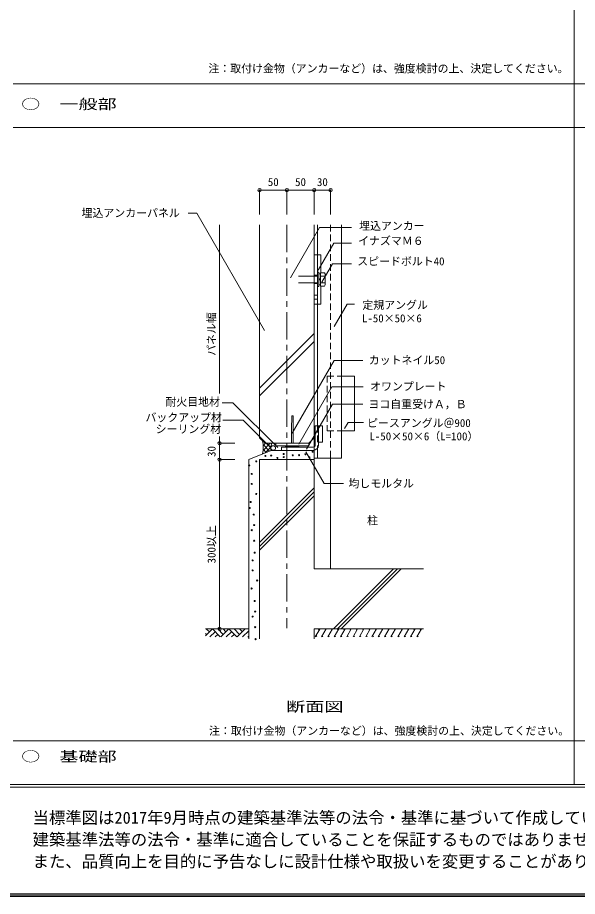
# Model space of a CAD drawing. Units: millimetres at full size, sheet at 1:10. Extents: x -2890 to 2450, y -2020 to 1800.
# Drawn here: x -627 to 399, y -2020 to -411 of the extents above; entities that cross this region are included whole.
import ezdxf
from ezdxf.enums import TextEntityAlignment as Align

# ---------------------------------------------------------------- set-up
doc = ezdxf.new("R2010")
doc.units = ezdxf.units.MM
doc.header["$LTSCALE"] = 10
doc.header["$PDMODE"] = 32
doc.header["$PDSIZE"] = 6
for name, pattern in [('CHAIN1', [8, 5, -1, 1, -1]), ('DASHED1', [1.8, 1.2, -0.6]), ('DASHED2', [3, 2, -1])]:
    doc.linetypes.add(name, pattern=pattern)
doc.layers.add('0-0', color=7, linetype='Continuous', lineweight=18)
doc.styles.add('ＭＳ ゴシック', font='')
doc.styles.get('ＭＳ ゴシック').set_extended_font_data('MS Gothic')

msp = doc.modelspace()

# ---------------------------------------------------------------- linework, layer by layer
at = {"layer": '0-0'}
for p, q in [((393, 1795), (393, -1815)), ((-635, -532), (2445, -532)), ((2445, -612), (-635, -612)), ((-183.14, -1180.21), (-183.14, -790.21)), ((-83.14, -1180.21), (-83.14, -790.21)), ((-77.14, -790.21), (-77.14, -845.21)), ((-33.14, -790.21), (-33.14, -1217.21)), ((-83.14, -845.21), (-71.14, -845.21)), ((-77.14, -845.21), (-77.14, -935.21)), ((-71.14, -845.21), (-71.14, -878.11)), ((-77.16, -884.21), (-111.84, -884.21)), ((-74.84, -877.21), (-77.14, -877.21)), ((-74.84, -903.21), (-74.84, -877.21)), ((-74.84, -880.21), (-71.84, -880.21)), ((-71.84, -878.11), (-64.05, -878.11)), ((-71.84, -902.31), (-71.84, -878.11)), ((-63.84, -884.16), (-71.84, -884.16)), ((-62.84, -880.21), (-64.05, -878.11)), ((-63.84, -884.16), (-62.84, -882.43)), ((-63.84, -884.16), (-62.84, -885.89)), ((-62.84, -900.21), (-62.84, -880.21)), ((-77.16, -896.21), (-111.84, -896.21)), ((-74.84, -889.21), (-71.84, -889.21)), ((-74.84, -891.21), (-71.84, -891.21)), ((-74.84, -900.21), (-71.84, -900.21)), ((-63.84, -896.26), (-71.84, -896.26)), ((-62.84, -900.21), (-64.05, -902.31)), ((-63.84, -896.26), (-62.84, -894.53)), ((-63.84, -896.26), (-62.84, -897.99)), ((-74.84, -903.21), (-77.14, -903.21)), ((-71.84, -902.31), (-64.05, -902.31)), ((-71.14, -902.31), (-71.14, -935.21)), ((-77.14, -935.21), (-77.14, -1158.21)), ((-83.14, -989.43), (-183.14, -1089.43)), ((-83.14, -1003.57), (-183.14, -1103.57)), ((-33.14, -1067.21), (-9.14, -1067.21)), ((-9.14, -1067.21), (-9.14, -1167.21)), ((-123.85, -1140.21), (-124.85, -1165.16)), ((-123.85, -1140.21), (-121.85, -1140.21)), ((-121.85, -1140.21), (-121.85, -1190.21)), ((-83.14, -1196.68), (-83.14, -1153.21)), ((-81.14, -1193.21), (-81.14, -1158.21)), ((-68.14, -1158.21), (-81.14, -1158.21)), ((-124.85, -1190.21), (-124.85, -1165.16)), ((-33.14, -1167.21), (-9.14, -1167.21)), ((-183.14, -1180.21), (-173.14, -1190.21)), ((-177.45, -1186.9), (-176.95, -1186.4)), ((-176.85, -1203.28), (-163.79, -1190.21)), ((-176.7, -1194.64), (-172.28, -1190.21)), ((-93.14, -1190.21), (-173.14, -1190.21)), ((-170.57, -1190.21), (-162.55, -1198.23)), ((-162.08, -1190.21), (-161.02, -1191.28)), ((-153.14, -1194.71), (-153.14, -1190.21)), ((-126.85, -1190.21), (-129.85, -1190.21)), ((-93.14, -1190.21), (-83.14, -1180.21)), ((-93.14, -1194.71), (-93.14, -1190.21)), ((-176.83, -1192.44), (-164.88, -1204.38)), ((-176.72, -1201.03), (-170.88, -1206.87)), ((-172.72, -1207.62), (-162.46, -1197.37)), ((-153.14, -1194.71), (-93.14, -1194.71)), ((-83.14, -1203.21), (-148.14, -1203.21)), ((-143.14, -1197.21), (-143.14, -1203.21)), ((-85.14, -1197.21), (-143.14, -1197.21)), ((-124.14, -1194.71), (-132.14, -1194.71)), ((-127.14, -1194.71), (-127.14, -1196.71)), ((-83.14, -1203.01), (-83.14, -1390.21)), ((-77.14, -1199.21), (-77.14, -1217.21)), ((-203.14, -1220.21), (-203.14, -1548.21)), ((-183.14, -1220.21), (-83.14, -1220.21)), ((-93.14, -1220.21), (-183.14, -1220.21)), ((-183.14, -1220.21), (-183.14, -1548.21)), ((-177.49, -1208.74), (-176.89, -1209.35)), ((-83.14, -1217.21), (-33.14, -1217.21)), ((-83.14, -1220.21), (-83.14, -1420.07)), ((-53.14, -1217.21), (-53.14, -1420.21)), ((-83.14, -1272.13), (-183.14, -1372.13)), ((-83.14, -1279.2), (-183.14, -1379.2)), ((-83.14, -1286.27), (-183.14, -1386.27)), ((116.86, -1420.21), (-83.14, -1420.21)), ((62.34, -1420.21), (-47.66, -1530.21)), ((69.41, -1420.21), (-40.59, -1530.21)), ((76.48, -1420.21), (-33.52, -1530.21)), ((-203.14, -1530.21), (-282.21, -1530.21)), ((-269.78, -1530.21), (-282.21, -1542.64)), ((-282.1, -1538.51), (-280.29, -1540.32)), ((-280.29, -1530.32), (-275.29, -1535.32)), ((-264.78, -1535.21), (-274.39, -1544.82)), ((-269.78, -1530.21), (-255.17, -1544.82)), ((-259.78, -1540.21), (-264.39, -1544.82)), ((-259.78, -1530.21), (-249.78, -1540.21)), ((-239.78, -1530.21), (-254.39, -1544.82)), ((-249.78, -1530.21), (-244.78, -1535.21)), ((-234.78, -1535.21), (-244.39, -1544.82)), ((-239.78, -1530.21), (-225.17, -1544.82)), ((-229.78, -1540.21), (-234.39, -1544.82)), ((-229.78, -1530.21), (-219.78, -1540.21)), ((-209.78, -1530.21), (-224.39, -1544.82)), ((-219.78, -1530.21), (-214.78, -1535.21)), ((-203.14, -1533.58), (-214.39, -1544.82)), ((-203.14, -1543.58), (-204.78, -1545.21)), ((116.86, -1530.21), (-83.14, -1530.21)), ((-83.14, -1530.21), (-83.14, -1548.21)), ((-72.96, -1530.33), (-81.17, -1544.55)), ((-79.8, -1542.18), (-78.57, -1544.32)), ((-75.33, -1530.33), (-74.12, -1532.42)), ((-61.34, -1530.21), (-69.62, -1544.55)), ((-68.35, -1542.37), (-67.1, -1544.53)), ((-63.85, -1530.21), (-62.61, -1532.36)), ((-49.79, -1530.21), (-58.08, -1544.55)), ((-56.82, -1542.38), (-55.57, -1544.55)), ((-52.3, -1530.21), (-51.05, -1532.38)), ((-38.25, -1530.21), (-46.53, -1544.55)), ((-45.28, -1542.38), (-44.02, -1544.55)), ((-40.76, -1530.21), (-39.5, -1532.38)), ((-26.7, -1530.21), (-34.98, -1544.55)), ((-33.73, -1542.38), (-32.48, -1544.55)), ((-29.21, -1530.21), (-27.96, -1532.38)), ((-15.15, -1530.21), (-23.36, -1544.42)), ((-22.18, -1542.38), (-20.93, -1544.55)), ((-17.66, -1530.21), (-16.41, -1532.38)), ((-3.61, -1530.21), (-11.89, -1544.55)), ((-10.63, -1542.38), (-9.38, -1544.55)), ((-6.12, -1530.21), (-4.86, -1532.38)), ((7.94, -1530.21), (-0.34, -1544.55)), ((0.91, -1542.38), (2.17, -1544.55)), ((5.43, -1530.21), (6.69, -1532.38)), ((19.49, -1530.21), (11.21, -1544.55)), ((12.46, -1542.38), (13.71, -1544.55)), ((16.98, -1530.21), (18.23, -1532.38)), ((31.03, -1530.21), (22.75, -1544.55)), ((24.01, -1542.38), (25.26, -1544.55)), ((28.53, -1530.21), (29.78, -1532.38)), ((42.58, -1530.21), (34.3, -1544.55)), ((35.55, -1542.38), (36.81, -1544.55)), ((40.07, -1530.21), (41.33, -1532.38)), ((54.13, -1530.21), (45.85, -1544.55)), ((47.1, -1542.38), (48.35, -1544.55)), ((51.62, -1530.21), (52.87, -1532.38)), ((65.68, -1530.21), (57.4, -1544.55)), ((58.65, -1542.38), (59.9, -1544.55)), ((63.17, -1530.21), (64.42, -1532.38)), ((78.51, -1530.21), (70.23, -1544.55)), ((71.49, -1542.38), (72.74, -1544.55)), ((76.01, -1530.21), (77.26, -1532.38)), ((90.06, -1530.21), (81.78, -1544.55)), ((83.03, -1542.38), (84.29, -1544.55)), ((87.55, -1530.21), (88.81, -1532.38)), ((101.61, -1530.21), (93.33, -1544.55)), ((94.58, -1542.38), (95.83, -1544.55)), ((99.1, -1530.21), (100.35, -1532.38)), ((113.16, -1530.21), (104.87, -1544.55)), ((106.13, -1542.38), (107.38, -1544.55)), ((110.65, -1530.21), (111.9, -1532.38)), ((-635, -1735), (2445, -1735)), ((-2890, -1815), (2450, -1815)), ((-2890, -1820), (2450, -1820)), ((-2890, -2020), (2450, -2020)), ((-2887.5, -2017.5), (2447.5, -2017.5)), ((-2885, -2015), (2445, -2015))]:
    msp.add_line(p, q, dxfattribs=at)
at = {"layer": '0-0', "color": 4}
for p, q in [((-183.14, -726.65), (-133.14, -726.65)), ((-183.14, -726.65), (-183.14, -771.36)), ((-133.14, -726.65), (-133.14, -771.36)), ((-133.14, -726.65), (-83.14, -726.65)), ((-83.14, -726.65), (-83.14, -771.36)), ((-83.14, -726.65), (-53.14, -726.65)), ((-53.14, -726.65), (-53.14, -771.36)), ((-313.89, -768.81), (-298.15, -768.81)), ((-173.97, -983.88), (-298.15, -768.81)), ((-256.49, -1099), (-256.49, -790.21)), ((-126.35, -887.13), (-73.39, -795.41)), ((-73.39, -795.41), (-14.98, -795.41)), ((-75.66, -873.02), (-47.37, -824.01)), ((-47.37, -824.01), (-14.98, -824.01)), ((-69.25, -895.47), (-49.66, -861.54)), ((-49.66, -861.54), (-14.98, -861.54)), ((-46.41, -976.32), (-22.94, -935.66)), ((-22.94, -935.66), (-9.16, -935.66)), ((-123.23, -1171.82), (-46.29, -1038.57)), ((-46.29, -1038.57), (6.16, -1038.57)), ((-251.58, -1115.93), (-232.08, -1115.93)), ((-149.87, -1198.14), (-232.08, -1115.93)), ((-250.57, -1147.69), (-213.41, -1147.69)), ((-162.91, -1198.19), (-213.41, -1147.69)), ((-27.64, -1163.39), (-21.13, -1152.11)), ((-21.13, -1152.11), (6.97, -1152.11)), ((-256.49, -1190.21), (-256.49, -1177.95)), ((-256.49, -1220.21), (-256.49, -1190.21)), ((-256.49, -1190.21), (-228.72, -1190.21)), ((-98.43, -1205.93), (-65.03, -1263.78)), ((-256.49, -1530.21), (-256.49, -1220.21)), ((-256.49, -1220.21), (-228.72, -1220.21)), ((-65.03, -1263.78), (-29.43, -1263.78)), ((-256.49, -1530.21), (-228.72, -1530.21))]:
    msp.add_line(p, q, dxfattribs=at)
at = {"layer": '0-0', "color": 4, "linetype": 'CHAIN1'}
msp.add_line((-133.14, -790.21), (-133.14, -1528.59), dxfattribs=at)
at = {"layer": '0-0', "linetype": 'DASHED1'}
for p, q in [((-53.14, -790.21), (-53.14, -1217.21)), ((-59.14, -1067.21), (-59.14, -1167.21)), ((-59.14, -1067.21), (-33.14, -1067.21)), ((-77.14, -1158.21), (-77.14, -1199.21)), ((-59.14, -1167.21), (-9.14, -1167.21)), ((-83.14, -1196.68), (-83.14, -1203.01))]:
    msp.add_line(p, q, dxfattribs=at)
at = {"layer": '0-0', "color": 4, "linetype": 'DASHED2'}
for p, q in [((-77.14, -882.71), (-83.14, -882.71)), ((-77.14, -897.71), (-83.14, -897.71))]:
    msp.add_line(p, q, dxfattribs=at)
at = {"layer": '0-0', "color": 4, "linetype": 'DASHED1'}
for p, q in [((-77.14, -919.21), (-83.14, -919.21)), ((-77.14, -926.21), (-83.14, -926.21))]:
    msp.add_line(p, q, dxfattribs=at)
at = {"layer": '0-0'}
for points in [[(-83.14, -845.21), (-83.14, -935.21), (-71.14, -935.21)], [(-75.14, -1193.21), (-75.14, -1188.21), (-75.14, -1158.21)], [(-68.14, -1158.21), (-68.14, -1188.21), (-75.14, -1188.21)], [(-203.14, -1220.21), (-162.06, -1203.21), (-83.14, -1203.21)], [(-127.14, -1196.71), (-119.14, -1196.71), (-119.14, -1194.71)]]:
    msp.add_lwpolyline(points, dxfattribs=at)
at = {"layer": '0-0', "color": 4}
for points in [[(-111.58, -1191.59), (-51, -1086.68), (6.57, -1086.68)], [(-97.01, -1200.73), (-49.47, -1118.4), (6.23, -1118.4)]]:
    msp.add_lwpolyline(points, dxfattribs=at)
at = {"layer": '0-0'}
for centre in [(-86.06, -1205.66), (-189.39, -1223.33), (-172.54, -1213.43), (-161.94, -1212.71), (-150.54, -1217.15), (-139, -1209.86), (-139, -1215.53), (-122.47, -1212.22), (-110.89, -1211.96), (-99.03, -1210.48), (-91.99, -1216.03), (-202.26, -1230.68), (-197.67, -1246.31), (-197.67, -1264.69), (-189.39, -1283.08), (-199.51, -1297.79), (-201.34, -1308.82), (-193.99, -1320.77), (-197.67, -1349.26), (-193.07, -1340.07), (-193.07, -1368.57), (-192.15, -1390.63), (-195.95, -1404.68), (-195.95, -1423.06), (-187.68, -1441.45), (-197.79, -1456.16), (-192.28, -1479.14), (-195.95, -1507.63), (-191.36, -1498.44), (-191.36, -1526.94), (-190.44, -1549)]:
    msp.add_circle(centre, 1, dxfattribs=at)
for centre, radius, start, end in [((-248.61, -1197.69), 71.97, 350.42262, 9.57738), ((-135.67, -1200.5), 26.97, 157.58879, 186.15959), ((-85.14, -1193.21), 4, 270, 0), ((-85.14, -1193.21), 10, 270, 0)]:
    msp.add_arc(centre, radius, start, end, dxfattribs=at)
msp.add_ellipse((-158.18, -1198.88), major_axis=(-4.42, -0.15), ratio=0.9122, dxfattribs=at)
msp.add_ellipse((-123.14, -1194.71), major_axis=(13.5, 0), ratio=0.1851, start_param=3.1415927, end_param=6.2831853, dxfattribs=at)
at = {"layer": '0-0', "color": 4}
for p in [(-183.14, -726.65), (-133.14, -726.65), (-83.14, -726.65), (-53.14, -726.65), (-256.49, -1190.21), (-256.49, -1220.21), (-256.49, -1530.21)]:
    msp.add_point(p, dxfattribs=at)

# ---------------------------------------------------------------- texts
at = {"layer": '0-0', "style": 'ＭＳ ゴシック'}
for s, height, p in [('注：取付け金物（アンカーなど）は、強度検討の上、決定してください。', 14.66, (-276.99, -515.78)), ('50', 14.66, (-168.14, -723.65)), ('50', 14.66, (-118.14, -723.65)), ('30', 14.66, (-78.14, -723.65)), ('埋込アンカーパネル', 14.66, (-509.39, -780.28)), ('埋込アンカー', 14.66, (-0.81, -803.91)), ('イナズマＭ６', 14.66, (-2.56, -831.26)), ('スピードボルト40', 14.66, (-4.25, -868.79)), ('定規アングル', 14.66, (5.17, -948.73)), ('L-50×50×6', 14.66, (4.32, -973.12)), ('カットネイル50', 14.66, (16.88, -1049.72)), ('オワンプレート', 14.66, (19.31, -1097.84)), ('耐火目地材', 14.66, (-355.79, -1126.14)), ('ヨコ自重受けＡ，Ｂ', 14.66, (16.24, -1130.44)), ('バックアップ材', 14.66, (-392.27, -1154.68)), ('シーリング材', 14.66, (-373.7, -1175.93)), ('ピースアングル＠900\u3000', 14.66, (13.82, -1164.89)), ('L-50×50×6（L=100）', 14.66, (18.06, -1189.19)), ('均しモルタル', 14.66, (-20.37, -1275.61)), ('柱', 14.66, (13.73, -1343.33)), ('注：取付け金物（アンカーなど）は、強度検討の上、決定してください。', 14.66, (-275.89, -1728.51)), ('当標準図は2017年9月時点の建築基準法等の法令・基準に基づいて作成していますが、それ以降に改定される', 21.99, (-599.12, -1893.45)), ('建築基準法等の法令・基準に適合していることを保証するものではありません。', 21.99, (-599.12, -1933.45)), ('また、品質向上を目的に予告なしに設計仕様や取扱いを変更することがありますのでご了承ください。', 21.99, (-599.12, -1973.45))]:
    msp.add_text(s, height=height, dxfattribs=at).set_placement(p, align=Align.BOTTOM_LEFT)
at = {"layer": '0-0', "style": 'ＭＳ ゴシック', "width": 1.4}
for s, p in [('○\u3000一般部', (-620.09, -583.83)), ('断面図', (-134.52, -1687.18)), ('○\u3000基礎部', (-620.09, -1778.38))]:
    msp.add_text(s, height=18.33, dxfattribs=at).set_placement(p, align=Align.BOTTOM_LEFT)
at = {"layer": '0-0', "style": 'ＭＳ ゴシック'}
for s, p in [('パネル幅', (-259.49, -1030.21)), ('30', (-259.49, -1215.21)), ('300以上', (-259.49, -1410.21))]:
    msp.add_text(s, height=14.66, rotation=90, dxfattribs=at).set_placement(p, align=Align.BOTTOM_LEFT)

doc.saveas('drawing.dxf')
